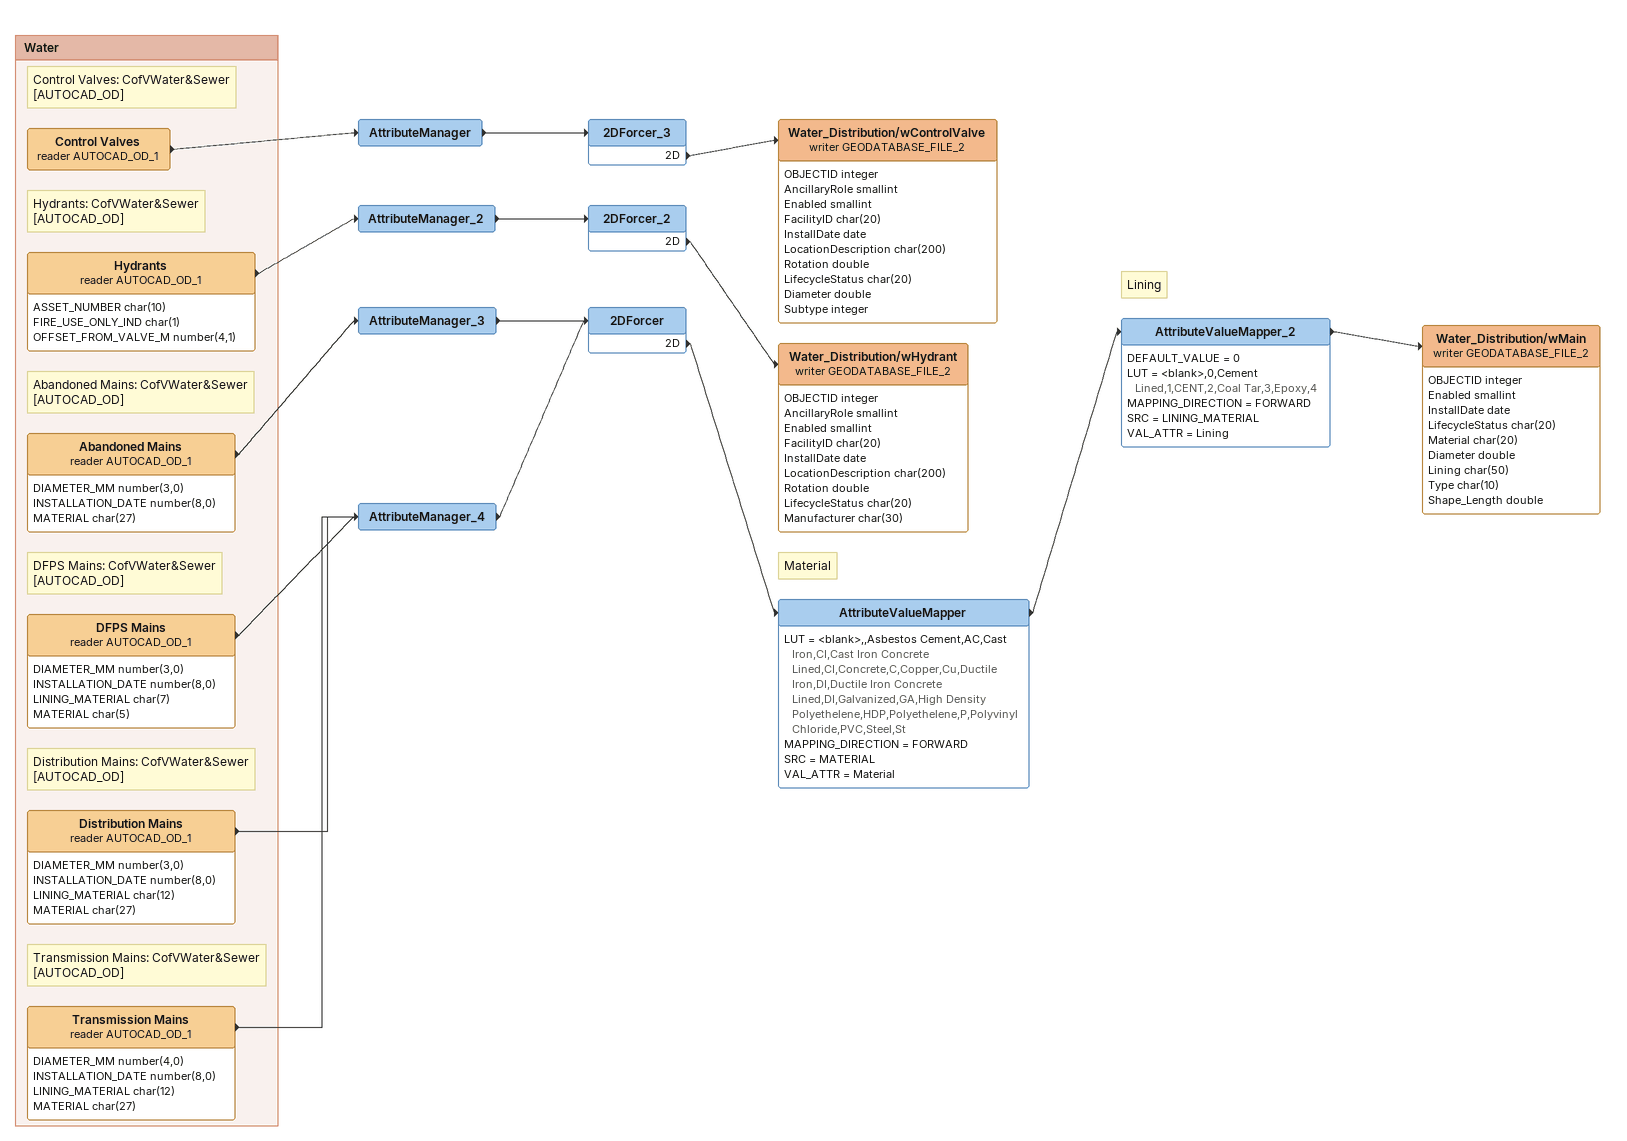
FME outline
AttributeManager
    -> 2DForcer_3
2DForcer_3
    2D -> Water_Distribution/wControlValve (writer GEODATABASE_FILE_2)
Water_Distribution/wControlValve (writer GEODATABASE_FILE_2)
    attributes: OBJECTID integer, AncillaryRole smallint, Enabled smallint, FacilityID char(20), InstallDate date, LocationDescription char(200), Rotation double, LifecycleStatus char(20), Diameter double, Subtype integer
AttributeManager_2
    -> 2DForcer_2
2DForcer_2
    2D -> Water_Distribution/wHydrant (writer GEODATABASE_FILE_2)
Water_Distribution/wHydrant (writer GEODATABASE_FILE_2)
    attributes: OBJECTID integer, AncillaryRole smallint, Enabled smallint, FacilityID char(20), InstallDate date, LocationDescription char(200), Rotation double, LifecycleStatus char(20), Manufacturer char(30)
AttributeManager_3
    -> 2DForcer
AttributeManager_4
    -> 2DForcer
2DForcer
    2D -> AttributeValueMapper
Note: Material
AttributeValueMapper
    LUT = <blank>,,Asbestos Cement,AC,Cast Iron,CI,Cast Iron Concrete Lined,CI,Concrete,C,Copper,Cu,Ductile Iron,DI,Ductile Iron Concrete Lined,DI,Galvanized,GA,High Density Polyethelene,HDP,Polyethelene,P,Polyvinyl Chloride,PVC,Steel,St
    MAPPING_DIRECTION = FORWARD
    SRC = MATERIAL
    VAL_ATTR = Material
    -> AttributeValueMapper_2
Note: Lining
AttributeValueMapper_2
    DEFAULT_VALUE = 0
    LUT = <blank>,0,Cement Lined,1,CENT,2,Coal Tar,3,Epoxy,4
    MAPPING_DIRECTION = FORWARD
    SRC = LINING_MATERIAL
    VAL_ATTR = Lining
    -> Water_Distribution/wMain (writer GEODATABASE_FILE_2)
Water_Distribution/wMain (writer GEODATABASE_FILE_2)
    attributes: OBJECTID integer, Enabled smallint, InstallDate date, LifecycleStatus char(20), Material char(20), Diameter double, Lining char(50), Type char(10), Shape_Length double

Bookmark: Water
Note: Control Valves: CofVWater&Sewer [AUTOCAD_OD]
Control Valves (reader AUTOCAD_OD_1)
    -> AttributeManager
Note: Hydrants: CofVWater&Sewer [AUTOCAD_OD]
Hydrants (reader AUTOCAD_OD_1)
    attributes: ASSET_NUMBER char(10), FIRE_USE_ONLY_IND char(1), OFFSET_FROM_VALVE_M number(4,1)
    -> AttributeManager_2
Note: Abandoned Mains: CofVWater&Sewer [AUTOCAD_OD]
Abandoned Mains (reader AUTOCAD_OD_1)
    attributes: DIAMETER_MM number(3,0), INSTALLATION_DATE number(8,0), MATERIAL char(27)
    -> AttributeManager_3
Note: DFPS Mains: CofVWater&Sewer [AUTOCAD_OD]
DFPS Mains (reader AUTOCAD_OD_1)
    attributes: DIAMETER_MM number(3,0), INSTALLATION_DATE number(8,0), LINING_MATERIAL char(7), MATERIAL char(5)
    -> AttributeManager_4
Note: Distribution Mains: CofVWater&Sewer [AUTOCAD_OD]
Distribution Mains (reader AUTOCAD_OD_1)
    attributes: DIAMETER_MM number(3,0), INSTALLATION_DATE number(8,0), LINING_MATERIAL char(12), MATERIAL char(27)
    -> AttributeManager_4
Note: Transmission Mains: CofVWater&Sewer [AUTOCAD_OD]
Transmission Mains (reader AUTOCAD_OD_1)
    attributes: DIAMETER_MM number(4,0), INSTALLATION_DATE number(8,0), LINING_MATERIAL char(12), MATERIAL char(27)
    -> AttributeManager_4
